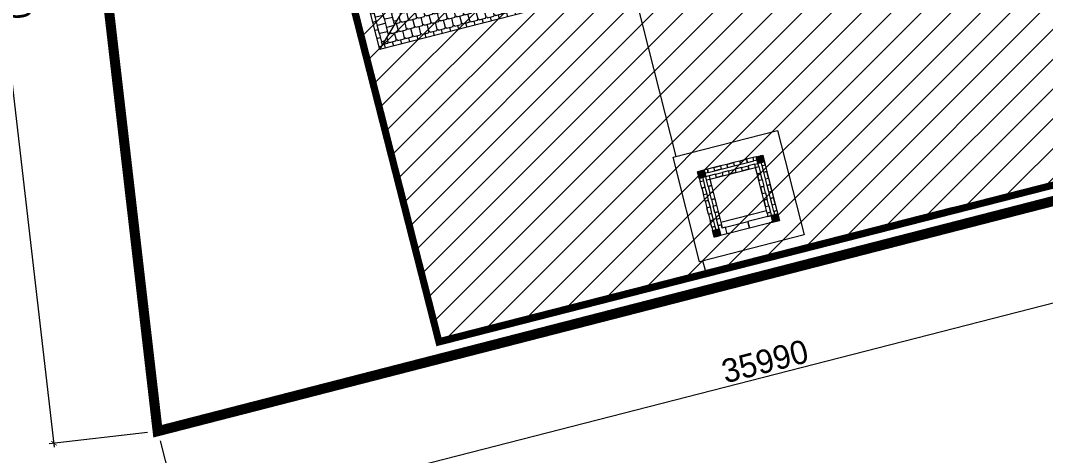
# Model space of a CAD drawing. Header units: millimetres. Extents: x 886808 to 1650903, y -1008069 to 230892.
# Drawn here: x 931868 to 962326, y -299053 to -286139 of the extents above; entities that cross this region are included whole.
import ezdxf

# ---------------------------------------------------------------- set-up
doc = ezdxf.new("R2010")
doc.units = ezdxf.units.MM
doc.linetypes.add('DASHED2', pattern=[0.375, 0.25, -0.125])
doc.linetypes.add('PHANTOM2', pattern=[31.75, 15.875, -3.175, 3.175, -3.175, 3.175, -3.175])
doc.layers.get('0').update_dxf_attribs({"lineweight": 0})
for name, color, linetype, lineweight in [('8l', 8, 'Continuous', 5), ('8l NET TO', 8, 'Continuous', 9), ('A_Dim', 8, 'Continuous', 5), ('DMANH', 116, 'Continuous', 15)]:
    doc.layers.add(name, color=color, linetype=linetype, lineweight=lineweight)
doc.styles.add('ISO2', font='')
doc.styles.get('ISO2').set_extended_font_data('.VnAvantH')
doc.dimstyles.new('Copy of 1-100-Ll', dxfattribs={"dimtxt": 700, "dimasz": 150, "dimexe": 150, "dimexo": 300, "dimgap": 90, "dimtad": 1, "dimdec": 0, "dimrnd": 5, "dimzin": 0, "dimtxsty": 'ISO2', "dimblk": 'ARCHTICK', "dimcen": 100, "dimdle": 120, "dimclrd": 256, "dimclre": 256, "dimclrt": 2, "dimadec": 0, "dimazin": 0, "dimtfac": 1, "dimtdec": 0, "dimtix": 1, "dimtmove": 1, "dimatfit": 3, "dimldrblk": 'OPEN30', "dimfxl": 900, "dimtolj": 1, "dimtzin": 0, "dimlwd": 13, "dimlwe": 13, "dimarcsym": 1})

# ---------------------------------------------------------------- blocks, each defined once
blk = doc.blocks.new('TTTTTTTTTTTTTTTTTTTTT')
at = {"layer": '8l', "transparency": 33554636}
h = blk.add_hatch(dxfattribs=at)
h.set_pattern_fill('3TAB', color=256, scale=500, angle=284.3151, style=0, pattern_type=2)
h.set_pattern_definition([(284.3151, (1288353.33, 138790.58), (273.1445, -59.3051), [200, -50, 200, -50]), (14.3151, (1288371.37, 138820.98), (211.3308, 182.9325), [225, -275]), (329.31512, (1288340.97, 138839.02), (273.14447, -59.30515), [35.3553, -671.7514]), (59.31512, (1288353.33, 138790.575), (211.3308, 182.93248), [35.3553, -671.7514])])
h.paths.add_polyline_path([(1277218, 174630), (1278454, 169785), (1280259, 172826)])
h = blk.add_hatch(dxfattribs=at)
h.set_pattern_fill('3TAB', color=256, scale=500, angle=374.3151, style=0, pattern_type=2)
h.set_pattern_definition([(14.315, (1280281.18, 170331.75), (59.305, 273.144), [200, -50, 200, -50]), (104.315, (1280250.77, 170349.79), (-182.9325, 211.3308), [225, -275]), (59.315, (1280232.73, 170319.39), (59.3051, 273.1445), [35.355, -671.751]), (149.315, (1280281.18, 170331.75), (-182.9325, 211.3308), [35.355, -671.751])])
h.paths.add_polyline_path([(1278454, 169785), (1283299, 171021), (1280259, 172826)])
h = blk.add_hatch(dxfattribs=at)
h.set_pattern_fill('1-BE-TONG', color=256, scale=10, angle=14.3151, style=0, pattern_type=2)
h.set_pattern_definition([(64.31512, (1325981.426, 100220.5), (71.05054, 11.65422), [7.5, -82.5]), (9.31512, (1325981.426, 100220.5), (-32.04262, 69.453005), [6, -66]), (114.76652, (1325987.35, 100221.47), (39.00798, 81.107196), [6.37402, -70.11421]), (60.49932, (1325976.48, 100239.88), (107.50291, 10.35006), [11.25, -123.75]), (110.95072, (1325985.44, 100240.74), (66.47867, 117.49717), [9.56103, -105.1713]), (5.49932, (1325976.48, 100239.88), (66.47858, 117.49723), [9, -99]), (35.31512, (1325987.407, 100237.507), (67.79228, -24.252973), [7.5, -82.5]), (340.31512, (1325987.41, 100237.51), (5.64638, 76.27954), [6, -66]), (85.76652, (1325993.056, 100235.486), (73.4387, 52.026507), [6.37402, -70.11421]), (51.815117, (1325981.426, 100220.5), (-7.052726, 32.556426), [0, -65.2, 0, -67, 0, -66.25]), (21.815117, (1325981.426, 100220.5), (15.738123, 44.721061), [0, -38.2, 0, -63.7, 0, -25.25]), (341.815117, (1325959.819, 100214.986), (52.282433, 11.013554), [0, -25, 0, -78, 0, -103.5]), (331.81512, (1325950.13, 100212.514), (54.032712, 24.119228), [0, -32.5, 0, -51.8, 0, -73.5]), (59.31512, (1325981.426, 100220.5), (-36.549445, 21.688431), []), (59.31512, (1325978.397, 100232.37), (-36.549445, 21.688431), [])])
h.paths.add_polyline_path([(1289834, 166651), (1289640, 166602), (1289689, 166408), (1289883, 166458)])
h = blk.add_hatch(dxfattribs=at)
h.set_pattern_fill('1-BE-TONG', color=256, scale=10, angle=14.3151, style=0, pattern_type=2)
h.set_pattern_definition([(64.31512, (1325981.426, 100220.5), (71.05054, 11.65422), [7.5, -82.5]), (9.31512, (1325981.426, 100220.5), (-32.04262, 69.453005), [6, -66]), (114.76652, (1325987.35, 100221.47), (39.00798, 81.107196), [6.37402, -70.11421]), (60.49932, (1325976.48, 100239.88), (107.50291, 10.35006), [11.25, -123.75]), (110.95072, (1325985.44, 100240.74), (66.47867, 117.49717), [9.56103, -105.1713]), (5.49932, (1325976.48, 100239.88), (66.47858, 117.49723), [9, -99]), (35.31512, (1325987.407, 100237.507), (67.79228, -24.252973), [7.5, -82.5]), (340.31512, (1325987.41, 100237.51), (5.64638, 76.27954), [6, -66]), (85.76652, (1325993.056, 100235.486), (73.4387, 52.026507), [6.37402, -70.11421]), (51.815117, (1325981.426, 100220.5), (-7.052726, 32.556426), [0, -65.2, 0, -67, 0, -66.25]), (21.815117, (1325981.426, 100220.5), (15.738123, 44.721061), [0, -38.2, 0, -63.7, 0, -25.25]), (341.815117, (1325959.819, 100214.986), (52.282433, 11.013554), [0, -25, 0, -78, 0, -103.5]), (331.81512, (1325950.13, 100212.514), (54.032712, 24.119228), [0, -32.5, 0, -51.8, 0, -73.5]), (59.31512, (1325981.426, 100220.5), (-36.549445, 21.688431), []), (59.31512, (1325978.397, 100232.37), (-36.549445, 21.688431), [])])
h.paths.add_polyline_path([(1289834, 166651), (1289640, 166602), (1289689, 166408), (1289883, 166458)])
h = blk.add_hatch(dxfattribs=at)
h.set_pattern_fill('1-BE-TONG', color=256, scale=10, angle=14.3151, style=0, pattern_type=2)
h.set_pattern_definition([(64.31512, (1324237.31, 99775.44), (71.05054, 11.65422), [7.5, -82.5]), (9.31512, (1324237.31, 99775.44), (-32.04262, 69.453005), [6, -66]), (114.76652, (1324243.23, 99776.41), (39.00798, 81.107196), [6.37402, -70.11421]), (60.49932, (1324232.37, 99794.82), (107.50291, 10.35006), [11.25, -123.75]), (110.95072, (1324241.32, 99795.68), (66.47867, 117.49717), [9.56103, -105.1713]), (5.49932, (1324232.37, 99794.82), (66.47858, 117.49723), [9, -99]), (35.31512, (1324243.29, 99792.45), (67.79228, -24.252973), [7.5, -82.5]), (340.31512, (1324243.29, 99792.45), (5.64638, 76.27954), [6, -66]), (85.76652, (1324248.94, 99790.426), (73.4387, 52.026507), [6.37402, -70.11421]), (51.815117, (1324237.31, 99775.44), (-7.052726, 32.556426), [0, -65.2, 0, -67, 0, -66.25]), (21.815117, (1324237.31, 99775.44), (15.738123, 44.721061), [0, -38.2, 0, -63.7, 0, -25.25]), (341.815117, (1324215.703, 99769.927), (52.282433, 11.013554), [0, -25, 0, -78, 0, -103.5]), (331.81512, (1324206.014, 99767.454), (54.032712, 24.119228), [0, -32.5, 0, -51.8, 0, -73.5]), (59.31512, (1324237.31, 99775.44), (-36.549445, 21.688431), []), (59.31512, (1324234.28, 99787.31), (-36.549445, 21.688431), [])])
h.paths.add_polyline_path([(1288089, 166206), (1287896, 166157), (1287945, 165963), (1288139, 166013)])
h = blk.add_hatch(dxfattribs=at)
h.set_pattern_fill('1-BE-TONG', color=256, scale=10, angle=14.3151, style=0, pattern_type=2)
h.set_pattern_definition([(64.31512, (1324237.31, 99775.44), (71.05054, 11.65422), [7.5, -82.5]), (9.31512, (1324237.31, 99775.44), (-32.04262, 69.453005), [6, -66]), (114.76652, (1324243.23, 99776.41), (39.00798, 81.107196), [6.37402, -70.11421]), (60.49932, (1324232.37, 99794.82), (107.50291, 10.35006), [11.25, -123.75]), (110.95072, (1324241.32, 99795.68), (66.47867, 117.49717), [9.56103, -105.1713]), (5.49932, (1324232.37, 99794.82), (66.47858, 117.49723), [9, -99]), (35.31512, (1324243.29, 99792.45), (67.79228, -24.252973), [7.5, -82.5]), (340.31512, (1324243.29, 99792.45), (5.64638, 76.27954), [6, -66]), (85.76652, (1324248.94, 99790.426), (73.4387, 52.026507), [6.37402, -70.11421]), (51.815117, (1324237.31, 99775.44), (-7.052726, 32.556426), [0, -65.2, 0, -67, 0, -66.25]), (21.815117, (1324237.31, 99775.44), (15.738123, 44.721061), [0, -38.2, 0, -63.7, 0, -25.25]), (341.815117, (1324215.703, 99769.927), (52.282433, 11.013554), [0, -25, 0, -78, 0, -103.5]), (331.81512, (1324206.014, 99767.454), (54.032712, 24.119228), [0, -32.5, 0, -51.8, 0, -73.5]), (59.31512, (1324237.31, 99775.44), (-36.549445, 21.688431), []), (59.31512, (1324234.28, 99787.31), (-36.549445, 21.688431), [])])
h.paths.add_polyline_path([(1288089, 166206), (1287896, 166157), (1287945, 165963), (1288139, 166013)])
h = blk.add_hatch(dxfattribs=at)
h.set_pattern_fill('1-BE-TONG', color=256, scale=10, angle=14.3151, style=0, pattern_type=2)
h.set_pattern_definition([(64.31512, (1326426.485, 98476.39), (71.05054, 11.65422), [7.5, -82.5]), (9.31512, (1326426.485, 98476.39), (-32.04262, 69.453005), [6, -66]), (114.76652, (1326432.405, 98477.36), (39.00798, 81.107196), [6.37402, -70.11421]), (60.49932, (1326421.54, 98495.77), (107.50291, 10.35006), [11.25, -123.75]), (110.95072, (1326430.5, 98496.63), (66.47867, 117.49717), [9.56103, -105.1713]), (5.49932, (1326421.54, 98495.77), (66.47858, 117.49723), [9, -99]), (35.31512, (1326432.465, 98493.396), (67.79228, -24.252973), [7.5, -82.5]), (340.31512, (1326432.465, 98493.396), (5.64638, 76.27954), [6, -66]), (85.76652, (1326438.115, 98491.375), (73.4387, 52.026507), [6.37402, -70.11421]), (51.815117, (1326426.485, 98476.39), (-7.052726, 32.556426), [0, -65.2, 0, -67, 0, -66.25]), (21.815117, (1326426.485, 98476.39), (15.738123, 44.721061), [0, -38.2, 0, -63.7, 0, -25.25]), (341.815117, (1326404.877, 98470.875), (52.282433, 11.013554), [0, -25, 0, -78, 0, -103.5]), (331.81512, (1326395.187, 98468.403), (54.032712, 24.119228), [0, -32.5, 0, -51.8, 0, -73.5]), (59.31512, (1326426.485, 98476.39), (-36.549445, 21.688431), []), (59.31512, (1326423.456, 98488.26), (-36.549445, 21.688431), [])])
h.paths.add_polyline_path([(1290279, 164907), (1290085, 164858), (1290134, 164664), (1290328, 164714)])
h = blk.add_hatch(dxfattribs=at)
h.set_pattern_fill('1-BE-TONG', color=256, scale=10, angle=14.3151, style=0, pattern_type=2)
h.set_pattern_definition([(64.31512, (1326426.485, 98476.39), (71.05054, 11.65422), [7.5, -82.5]), (9.31512, (1326426.485, 98476.39), (-32.04262, 69.453005), [6, -66]), (114.76652, (1326432.405, 98477.36), (39.00798, 81.107196), [6.37402, -70.11421]), (60.49932, (1326421.54, 98495.77), (107.50291, 10.35006), [11.25, -123.75]), (110.95072, (1326430.5, 98496.63), (66.47867, 117.49717), [9.56103, -105.1713]), (5.49932, (1326421.54, 98495.77), (66.47858, 117.49723), [9, -99]), (35.31512, (1326432.465, 98493.396), (67.79228, -24.252973), [7.5, -82.5]), (340.31512, (1326432.465, 98493.396), (5.64638, 76.27954), [6, -66]), (85.76652, (1326438.115, 98491.375), (73.4387, 52.026507), [6.37402, -70.11421]), (51.815117, (1326426.485, 98476.39), (-7.052726, 32.556426), [0, -65.2, 0, -67, 0, -66.25]), (21.815117, (1326426.485, 98476.39), (15.738123, 44.721061), [0, -38.2, 0, -63.7, 0, -25.25]), (341.815117, (1326404.877, 98470.875), (52.282433, 11.013554), [0, -25, 0, -78, 0, -103.5]), (331.81512, (1326395.187, 98468.403), (54.032712, 24.119228), [0, -32.5, 0, -51.8, 0, -73.5]), (59.31512, (1326426.485, 98476.39), (-36.549445, 21.688431), []), (59.31512, (1326423.456, 98488.26), (-36.549445, 21.688431), [])])
h.paths.add_polyline_path([(1290279, 164907), (1290085, 164858), (1290134, 164664), (1290328, 164714)])
h = blk.add_hatch(dxfattribs=at)
h.set_pattern_fill('1-BE-TONG', color=256, scale=10, angle=14.3151, style=0, pattern_type=2)
h.set_pattern_definition([(64.31512, (1324682.37, 98031.33), (71.05054, 11.65422), [7.5, -82.5]), (9.31512, (1324682.37, 98031.33), (-32.04262, 69.453005), [6, -66]), (114.76652, (1324688.29, 98032.3), (39.00798, 81.107196), [6.37402, -70.11421]), (60.49932, (1324677.42, 98050.71), (107.50291, 10.35006), [11.25, -123.75]), (110.95072, (1324686.38, 98051.57), (66.47867, 117.49717), [9.56103, -105.1713]), (5.49932, (1324677.42, 98050.71), (66.47858, 117.49723), [9, -99]), (35.31512, (1324688.35, 98048.336), (67.79228, -24.252973), [7.5, -82.5]), (340.31512, (1324688.35, 98048.34), (5.64638, 76.27954), [6, -66]), (85.76652, (1324694, 98046.315), (73.4387, 52.026507), [6.37402, -70.11421]), (51.815117, (1324682.37, 98031.33), (-7.052726, 32.556426), [0, -65.2, 0, -67, 0, -66.25]), (21.815117, (1324682.37, 98031.33), (15.738123, 44.721061), [0, -38.2, 0, -63.7, 0, -25.25]), (341.815117, (1324660.762, 98025.816), (52.282433, 11.013554), [0, -25, 0, -78, 0, -103.5]), (331.81512, (1324651.07, 98023.343), (54.032712, 24.119228), [0, -32.5, 0, -51.8, 0, -73.5]), (59.31512, (1324682.37, 98031.33), (-36.549445, 21.688431), []), (59.31512, (1324679.34, 98043.2), (-36.549445, 21.688431), [])])
h.paths.add_polyline_path([(1288534, 164462), (1288341, 164413), (1288390, 164219), (1288584, 164268)])
h = blk.add_hatch(dxfattribs=at)
h.set_pattern_fill('1-BE-TONG', color=256, scale=10, angle=14.3151, style=0, pattern_type=2)
h.set_pattern_definition([(64.31512, (1324682.37, 98031.33), (71.05054, 11.65422), [7.5, -82.5]), (9.31512, (1324682.37, 98031.33), (-32.04262, 69.453005), [6, -66]), (114.76652, (1324688.29, 98032.3), (39.00798, 81.107196), [6.37402, -70.11421]), (60.49932, (1324677.42, 98050.71), (107.50291, 10.35006), [11.25, -123.75]), (110.95072, (1324686.38, 98051.57), (66.47867, 117.49717), [9.56103, -105.1713]), (5.49932, (1324677.42, 98050.71), (66.47858, 117.49723), [9, -99]), (35.31512, (1324688.35, 98048.336), (67.79228, -24.252973), [7.5, -82.5]), (340.31512, (1324688.35, 98048.34), (5.64638, 76.27954), [6, -66]), (85.76652, (1324694, 98046.315), (73.4387, 52.026507), [6.37402, -70.11421]), (51.815117, (1324682.37, 98031.33), (-7.052726, 32.556426), [0, -65.2, 0, -67, 0, -66.25]), (21.815117, (1324682.37, 98031.33), (15.738123, 44.721061), [0, -38.2, 0, -63.7, 0, -25.25]), (341.815117, (1324660.762, 98025.816), (52.282433, 11.013554), [0, -25, 0, -78, 0, -103.5]), (331.81512, (1324651.07, 98023.343), (54.032712, 24.119228), [0, -32.5, 0, -51.8, 0, -73.5]), (59.31512, (1324682.37, 98031.33), (-36.549445, 21.688431), []), (59.31512, (1324679.34, 98043.2), (-36.549445, 21.688431), [])])
h.paths.add_polyline_path([(1288534, 164462), (1288341, 164413), (1288390, 164219), (1288584, 164268)])
for p, q in [((1278454, 169785, -4649), (1282063, 175866, -4649)), ((1280207, 161099, -4649), (1276936, 173915, -4649)), ((1280207, 161099, -4649), (1276936, 173915, -4649)), ((1280279, 161220, -4649), (1277033, 173940, -4649)), ((1287264, 166615, -4649), (1286102, 171169, -4649)), ((1288418, 163297, -4649), (1304696, 167451, -4649)), ((1288442, 163200, -4649), (1304818, 167379, -4649)), ((1289834, 166651, -4649), (1289908, 166361, -4649)), ((1289908, 166361, -4649), (1289834, 166651, -4649)), ((1288574, 166330, -4649), (1288380, 166281, -4649)), ((1288380, 166281, -4649), (1288574, 166330, -4649)), ((1288961, 166429, -4649), (1288768, 166379, -4649)), ((1288768, 166379, -4649), (1288961, 166429, -4649)), ((1288792, 166283, -4649), (1288768, 166379, -4649)), ((1288792, 166283, -4649), (1288986, 166332, -4649)), ((1289349, 166528, -4649), (1289155, 166478, -4649)), ((1289155, 166478, -4649), (1289349, 166528, -4649)), ((1289180, 166381, -4649), (1289155, 166478, -4649)), ((1289180, 166381, -4649), (1289374, 166431, -4649)), ((1289205, 166285, -4649), (1289399, 166334, -4649)), ((1289374, 166431, -4649), (1289349, 166528, -4649)), ((1289423, 166237, -4649), (1289399, 166334, -4649)), ((1289640, 166602, -4649), (1289543, 166577, -4649)), ((1289664, 166505, -4649), (1289568, 166480, -4649)), ((1289592, 166383, -4649), (1289689, 166408, -4649)), ((1289617, 166287, -4649), (1289714, 166311, -4649)), ((1289714, 166311, -4649), (1289689, 166408, -4649)), ((1289811, 166336, -4649), (1289786, 166433, -4649)), ((1289811, 166336, -4649), (1289908, 166361, -4649)), ((1288186, 166231, -4649), (1287896, 166157, -4649)), ((1288186, 166231, -4649), (1287896, 166157, -4649)), ((1287896, 166157, -4649), (1287970, 165866, -4649)), ((1287896, 166157, -4649), (1287970, 165866, -4649)), ((1288236, 166037, -4649), (1287945, 165963, -4649)), ((1287993, 166182, -4649), (1288067, 165891, -4649)), ((1288211, 166134, -4649), (1288114, 166110, -4649)), ((1288164, 165916, -4649), (1288139, 166013, -4649)), ((1288211, 166134, -4649), (1288186, 166231, -4649)), ((1288405, 166184, -4649), (1288380, 166281, -4649)), ((1288599, 166233, -4649), (1288405, 166184, -4649)), ((1288405, 166184, -4649), (1288599, 166233, -4649)), ((1288430, 166087, -4649), (1288623, 166136, -4649)), ((1288454, 165990, -4649), (1288430, 166087, -4649)), ((1288648, 166039, -4649), (1288454, 165990, -4649)), ((1288454, 165990, -4649), (1288648, 166039, -4649)), ((1288454, 165990, -4649), (1288648, 166039, -4649)), ((1288817, 166186, -4649), (1289011, 166235, -4649)), ((1288842, 166089, -4649), (1288817, 166186, -4649)), ((1289036, 166138, -4649), (1288842, 166089, -4649)), ((1288842, 166089, -4649), (1289036, 166138, -4649)), ((1288842, 166089, -4649), (1289036, 166138, -4649)), ((1289229, 166188, -4649), (1289205, 166285, -4649)), ((1289423, 166237, -4649), (1289229, 166188, -4649)), ((1289229, 166188, -4649), (1289423, 166237, -4649)), ((1289229, 166188, -4649), (1289423, 166237, -4649)), ((1289666, 166093, -4649), (1289763, 166118, -4649)), ((1289666, 166093, -4649), (1289716, 165899, -4649)), ((1289716, 165899, -4649), (1289666, 166093, -4649)), ((1289716, 165899, -4649), (1289666, 166093, -4649)), ((1289813, 165924, -4649), (1289763, 166118, -4649)), ((1289860, 166142, -4649), (1289957, 166167, -4649)), ((1289910, 165948, -4649), (1289860, 166142, -4649)), ((1289957, 166167, -4649), (1290007, 165973, -4649)), ((1290007, 165973, -4649), (1289957, 166167, -4649)), ((1287970, 165866, -4649), (1288067, 165891, -4649)), ((1288019, 165672, -4649), (1288116, 165697, -4649)), ((1288116, 165697, -4649), (1288166, 165503, -4649)), ((1288164, 165916, -4649), (1288261, 165940, -4649)), ((1288213, 165722, -4649), (1288310, 165747, -4649)), ((1288213, 165722, -4649), (1288263, 165528, -4649)), ((1288310, 165747, -4649), (1288359, 165553, -4649)), ((1288310, 165747, -4649), (1288359, 165553, -4649)), ((1289716, 165899, -4649), (1289813, 165924, -4649)), ((1289765, 165705, -4649), (1289862, 165730, -4649)), ((1289765, 165705, -4649), (1289815, 165511, -4649)), ((1289815, 165511, -4649), (1289765, 165705, -4649)), ((1289815, 165511, -4649), (1289765, 165705, -4649)), ((1289912, 165536, -4649), (1289862, 165730, -4649)), ((1289910, 165948, -4649), (1290007, 165973, -4649)), ((1289959, 165755, -4649), (1290056, 165779, -4649)), ((1290009, 165561, -4649), (1289959, 165755, -4649)), ((1290056, 165779, -4649), (1290106, 165586, -4649)), ((1290106, 165586, -4649), (1290056, 165779, -4649)), ((1288019, 165672, -4649), (1288069, 165479, -4649)), ((1288019, 165672, -4649), (1288069, 165479, -4649)), ((1288069, 165479, -4649), (1288166, 165503, -4649)), ((1288263, 165528, -4649), (1288359, 165553, -4649)), ((1289815, 165511, -4649), (1289912, 165536, -4649)), ((1290009, 165561, -4649), (1290106, 165586, -4649)), ((1290058, 165367, -4649), (1290155, 165392, -4649)), ((1290155, 165392, -4649), (1290204, 165198, -4649)), ((1290204, 165198, -4649), (1290155, 165392, -4649)), ((1295491, 165102, -4649), (1280279, 161220, -4649)), ((1288118, 165285, -4649), (1288215, 165310, -4649)), ((1288118, 165285, -4649), (1288168, 165091, -4649)), ((1288118, 165285, -4649), (1288168, 165091, -4649)), ((1288168, 165091, -4649), (1288265, 165116, -4649)), ((1288215, 165310, -4649), (1288265, 165116, -4649)), ((1288312, 165334, -4649), (1288409, 165359, -4649)), ((1288312, 165334, -4649), (1288361, 165141, -4649)), ((1288361, 165141, -4649), (1288458, 165165, -4649)), ((1288409, 165359, -4649), (1288458, 165165, -4649)), ((1288409, 165359, -4649), (1288458, 165165, -4649)), ((1289864, 165318, -4649), (1289961, 165342, -4649)), ((1289864, 165318, -4649), (1289914, 165124, -4649)), ((1289914, 165124, -4649), (1289864, 165318, -4649)), ((1289914, 165124, -4649), (1289864, 165318, -4649)), ((1289914, 165124, -4649), (1290011, 165149, -4649)), ((1290011, 165149, -4649), (1289961, 165342, -4649)), ((1290108, 165173, -4649), (1290058, 165367, -4649)), ((1290108, 165173, -4649), (1290204, 165198, -4649)), ((1295516, 165005, -4649), (1280207, 161099, -4649)), ((1295516, 165005, -4649), (1280207, 161099, -4649)), ((1288217, 164897, -4649), (1288314, 164922, -4649)), ((1288217, 164897, -4649), (1288267, 164704, -4649)), ((1288217, 164897, -4649), (1288267, 164704, -4649)), ((1288314, 164922, -4649), (1288363, 164728, -4649)), ((1288411, 164947, -4649), (1288508, 164971, -4649)), ((1288411, 164947, -4649), (1288460, 164753, -4649)), ((1288460, 164753, -4649), (1288557, 164778, -4649)), ((1288508, 164971, -4649), (1288557, 164778, -4649)), ((1288587, 164661, -4649), (1289943, 165007, -4649)), ((1289988, 164833, -4649), (1289387, 164680, -4649)), ((1289963, 164930, -4649), (1290060, 164955, -4649)), ((1289963, 164930, -4649), (1290060, 164955, -4649)), ((1289963, 164930, -4649), (1289988, 164833, -4649)), ((1289963, 164930, -4649), (1289988, 164833, -4649)), ((1289963, 164930, -4649), (1289988, 164833, -4649)), ((1290279, 164907, -4649), (1289988, 164833, -4649)), ((1289988, 164833, -4649), (1290279, 164907, -4649)), ((1290060, 164955, -4649), (1290134, 164664, -4649)), ((1290060, 164955, -4649), (1290085, 164858, -4649)), ((1290157, 164980, -4649), (1290254, 165004, -4649)), ((1290157, 164980, -4649), (1290254, 165004, -4649)), ((1290157, 164980, -4649), (1290182, 164883, -4649)), ((1290254, 165004, -4649), (1290328, 164714, -4649)), ((1290254, 165004, -4649), (1290328, 164714, -4649)), ((1288267, 164704, -4649), (1288363, 164728, -4649)), ((1288316, 164510, -4649), (1288413, 164534, -4649)), ((1288413, 164534, -4649), (1288316, 164510, -4649)), ((1288316, 164510, -4649), (1288390, 164219, -4649)), ((1288316, 164510, -4649), (1288390, 164219, -4649)), ((1288413, 164534, -4649), (1288438, 164438, -4649)), ((1288510, 164559, -4649), (1288607, 164584, -4649)), ((1288607, 164584, -4649), (1288510, 164559, -4649)), ((1288584, 164268, -4649), (1288510, 164559, -4649)), ((1288607, 164584, -4649), (1288631, 164487, -4649)), ((1288631, 164487, -4649), (1288607, 164584, -4649)), ((1288728, 164512, -4649), (1288631, 164487, -4649)), ((1288778, 164318, -4649), (1288728, 164512, -4649)), ((1289437, 164486, -4649), (1289387, 164680, -4649)), ((1290328, 164714, -4649), (1289437, 164486, -4649)), ((1290328, 164714, -4649), (1290037, 164639, -4649)), ((1290037, 164639, -4649), (1290328, 164714, -4649)), ((1288778, 164318, -4649), (1288390, 164219, -4649)), ((1288129, 163224, -4649), (1288055, 163514, -4649))]:
    blk.add_line(p, q, dxfattribs=at)
at = {"layer": '8l', "transparency": 33554636, "const_width": 1, "elevation": -4552}
blk.add_lwpolyline([(1276523, 175536), (1280207, 161099), (1304818, 167378)], dxfattribs=at)
at = {"layer": '8l', "transparency": 33554636, "elevation": -4649}
for points in [[(1278454, 169785), (1277218, 174630), (1282063, 175866), (1283299, 171021)], [(1287166, 166590), (1290267, 167381), (1291058, 164281), (1287957, 163489)], [(1289640, 166602), (1289834, 166651), (1289883, 166458), (1289689, 166408)], [(1289640, 166602), (1289834, 166651), (1289883, 166458), (1289689, 166408)], [(1288574, 166330), (1288599, 166233), (1288792, 166283), (1288768, 166379)], [(1288961, 166429), (1288986, 166332), (1289180, 166381), (1289155, 166478)], [(1289349, 166528), (1289374, 166431), (1289568, 166480), (1289543, 166577)], [(1289399, 166334), (1289423, 166237), (1289617, 166287), (1289592, 166383)], [(1289617, 166287), (1289714, 166311), (1289763, 166118), (1289666, 166093)], [(1289811, 166336), (1289908, 166361), (1289957, 166167), (1289860, 166142)], [(1287896, 166157), (1288089, 166206), (1288139, 166013), (1287945, 165963)], [(1287896, 166157), (1288089, 166206), (1288139, 166013), (1287945, 165963)], [(1288186, 166231), (1288211, 166134), (1288405, 166184), (1288380, 166281)], [(1288236, 166037), (1288261, 165940), (1288454, 165990), (1288430, 166087)], [(1288623, 166136), (1288648, 166039), (1288842, 166089), (1288817, 166186)], [(1289011, 166235), (1289036, 166138), (1289229, 166188), (1289205, 166285)], [(1287970, 165866), (1288067, 165891), (1288116, 165697), (1288019, 165672)], [(1288164, 165916), (1288261, 165940), (1288310, 165747), (1288213, 165722)], [(1289716, 165899), (1289813, 165924), (1289862, 165730), (1289765, 165705)], [(1289910, 165948), (1290007, 165973), (1290056, 165779), (1289959, 165755)], [(1288069, 165479), (1288166, 165503), (1288215, 165310), (1288118, 165285)], [(1288263, 165528), (1288359, 165553), (1288409, 165359), (1288312, 165334)], [(1289815, 165511), (1289912, 165536), (1289961, 165342), (1289864, 165318)], [(1290009, 165561), (1290106, 165586), (1290155, 165392), (1290058, 165367)], [(1288168, 165091), (1288265, 165116), (1288314, 164922), (1288217, 164897)], [(1288361, 165141), (1288458, 165165), (1288508, 164971), (1288411, 164947)], [(1289914, 165124), (1290011, 165149), (1290060, 164955), (1289963, 164930)], [(1290108, 165173), (1290204, 165198), (1290254, 165004), (1290157, 164980)], [(1288460, 164753), (1288557, 164778), (1288607, 164584), (1288510, 164559)], [(1290085, 164858), (1290279, 164907), (1290328, 164714), (1290134, 164664)], [(1290085, 164858), (1290279, 164907), (1290328, 164714), (1290134, 164664)], [(1288267, 164704), (1288363, 164728), (1288413, 164534), (1288316, 164510)], [(1289387, 164680), (1289437, 164486), (1288778, 164318), (1288728, 164512)], [(1288341, 164413), (1288534, 164462), (1288584, 164268), (1288390, 164219)], [(1288341, 164413), (1288534, 164462), (1288584, 164268), (1288390, 164219)]]:
    blk.add_lwpolyline(points, close=True, dxfattribs=at)
blk = doc.blocks.new('_ArchTick')
at = {"color": 0, "linetype": 'ByBlock', "const_width": 0.15}
blk.add_lwpolyline([(-0.5, -0.5), (0.5, 0.5)], dxfattribs=at)
blk = doc.blocks.new('*D187')
at = {"layer": 'A_Dim', "lineweight": 13, "transparency": 16777216}
for p, q in [((932446, -270700), (929517, -271038)), ((932880, -298808), (929652, -270902)), ((935646, -298367), (932717, -298706))]:
    blk.add_line(p, q, dxfattribs=at)
at = {"layer": 'Defpoints', "color": 0, "transparency": 16777216}
for p in [(932744, -270665), (929666, -271021), (935944, -298333)]:
    blk.add_point(p, dxfattribs=at)
at = {"layer": 'A_Dim', "lineweight": 13, "transparency": 16777216, "xscale": 150, "yscale": 150, "zscale": 150}
for p, rotation in [((929666, -271021), 96.5978107500351), ((932866, -298689), 276.5978107500351)]:
    blk.add_blockref('_ArchTick', p, dxfattribs=dict(at, rotation=rotation))
at = {"layer": 'A_Dim', "color": 2, "transparency": 16777216, "insert": (931715, -284803), "char_height": 700, "attachment_point": 5, "rotation": 276.5978, "style": 'ISO2'}
blk.add_mtext('\\A1;27850', dxfattribs=at)
blk = doc.blocks.new('_Open30')
at = {"color": 0, "linetype": 'ByBlock', "lineweight": -2}
for p, q in [((-1, 0.27), (0, 0)), ((0, 0), (-1, -0.27)), ((0, 0), (-1, 0))]:
    blk.add_line(p, q, dxfattribs=at)
blk = doc.blocks.new('*D191')
at = {"layer": 'A_Dim', "lineweight": 13, "transparency": 16777216}
for p, q in [((970885, -289699), (971571, -292380)), ((971650, -292205), (936551, -301189)), ((936018, -298623), (936705, -301305))]:
    blk.add_line(p, q, dxfattribs=at)
at = {"layer": 'Defpoints', "color": 0, "transparency": 16777216}
for p in [(970811, -289408), (935944, -298333), (936667, -301160)]:
    blk.add_point(p, dxfattribs=at)
at = {"layer": 'A_Dim', "lineweight": 13, "transparency": 16777216, "xscale": 150, "yscale": 150, "zscale": 150}
for p, rotation in [((971534, -292235), 14.35721138681738), ((936667, -301160), 194.3572113868173)]:
    blk.add_blockref('_ArchTick', p, dxfattribs=dict(at, rotation=rotation))
at = {"layer": 'A_Dim', "color": 2, "transparency": 16777216, "insert": (953989, -296259), "char_height": 700, "attachment_point": 5, "rotation": 14.3572, "style": 'ISO2'}
blk.add_mtext('\\A1;35990', dxfattribs=at)

msp = doc.modelspace()

# ---------------------------------------------------------------- block references
at = {"layer": '8l NET TO', "ltscale": 500, "transparency": 33554636}
msp.add_blockref('TTTTTTTTTTTTTTTTTTTTT', (-335907.9, -456788.1), dxfattribs=at)

# ---------------------------------------------------------------- dimensions: what is measured, and where the dimension line sits
at = {"layer": 'A_Dim', "transparency": 33554636}
dim = msp.add_aligned_dim(p1=(935943.9, -298332.8), p2=(932743.7, -270665.2), distance=3098.4, dimstyle='Copy of 1-100-Ll', dxfattribs=at)
dim.commit()
dim.dimension.update_dxf_attribs({"geometry": '*D187', "text_midpoint": (931715, -284803)})

# ---------------------------------------------------------------- next in the draw order: hatches: boundary and pattern name
at = {"layer": '8l NET TO', "ltscale": 500, "transparency": 33554636}
h = msp.add_hatch(dxfattribs=at)
h.set_pattern_fill('ANSI31', color=256, scale=5000)
h.set_pattern_definition([(45, (215751.8, -124564.36), (-441.94174, 441.94174), [])])
h.paths.add_polyline_path([(946559.9, -266936.5), (937620.1, -269217.8), (937576, -269344.7), (944298.6, -295689.4), (968909.7, -289409.2), (968785.6, -288922.8), (977312.9, -286748), (977436.5, -287232.5), (988676.4, -284364.4), (988552.8, -283880), (1006186.9, -279380), (1002181.4, -263683), (984062.7, -268306.5), (983518.3, -266174.9), (968984.6, -269883.6), (967895.8, -265620.3), (962470.5, -267004.9), (962989.7, -269039.7), (958726.4, -270127.6), (957836.2, -266639.3), (951150.6, -268345.5), (951397.8, -269314.5), (947425.4, -270328.1)])

# ---------------------------------------------------------------- next in the draw order: linework, layer by layer
at = {"layer": '8l NET TO', "linetype": 'DASHED2', "ltscale": 1000, "transparency": 33554636}
msp.add_lwpolyline([(933677.1, -239285.3), (933777.8, -241959.4), (932744.6, -270686.9), (935943.9, -298332.8), (970090.8, -289565), (1001375.8, -282838.4), (1022753.6, -279776.5), (1016606, -217408.6), (932730.8, -214150.9), (933409, -232164), (933488.8, -234285.3), (933677.1, -239285.3)], dxfattribs=at)
at = {"layer": 'DMANH', "color": 20, "linetype": 'PHANTOM2', "ltscale": 100, "true_color": 0xf52d0a, "transparency": 33554636, "const_width": 300}
msp.add_lwpolyline([(985174.8, -265775.9, 0.1561526), (982625.7, -263299.5), (982625.7, -261623.4), (951902.5, -261623.4, 0.4207918), (949584.9, -262238.2, 0.8200393), (944863.7, -265546.7), (944175.3, -266031), (942515.5, -265990.8), (941002.9, -267186.7), (939227.9, -267008.2), (937759.4, -268108.5), (937620.1, -269217.8), (937541.4, -269444.6), (932744.8, -270686.9), (935944.2, -298332.8), (970091, -289564.9), (1001376.1, -282838.4), (1022753.9, -279776.4), (1021007.1, -262058.3), (1007068, -265525.4), (1004541.3, -261210.8), (1001517, -261065.9), (997811.1, -262734.2), (985174.8, -265775.9)], format="xyb", dxfattribs=at)
at = {"layer": 'DMANH', "linetype": 'PHANTOM2', "ltscale": 100, "transparency": 33554636, "const_width": 200, "elevation": -4551.5}
msp.add_lwpolyline([(1002181.4, -263683), (984062.7, -268306.5), (983518.3, -266174.9), (968984.6, -269883.6), (967895.8, -265620.3), (962470.5, -267004.9), (962989.7, -269039.7), (958726.4, -270127.6), (957836.2, -266639.3), (951150.6, -268345.5), (951397.8, -269314.5), (947425.4, -270328.1), (946559.9, -266936.5), (937548.3, -269236.1), (944298.6, -295689.4), (968909.7, -289409.2), (968785.6, -288922.8), (977312.9, -286748), (977436.5, -287232.5), (988676.4, -284364.4), (988552.8, -283880), (1006186.9, -279380)], close=True, dxfattribs=at)

# ---------------------------------------------------------------- next in the draw order: dimensions: what is measured, and where the dimension line sits
at = {"layer": 'A_Dim', "transparency": 33554636}
dim = msp.add_aligned_dim(p1=(970810.5, -289408.3), p2=(935943.9, -298332.8), distance=2917.9, dimstyle='Copy of 1-100-Ll', dxfattribs=at)
dim.commit()
dim.dimension.update_dxf_attribs({"geometry": '*D191', "text_midpoint": (953988.7, -296259.4)})

doc.saveas('drawing.dxf')
